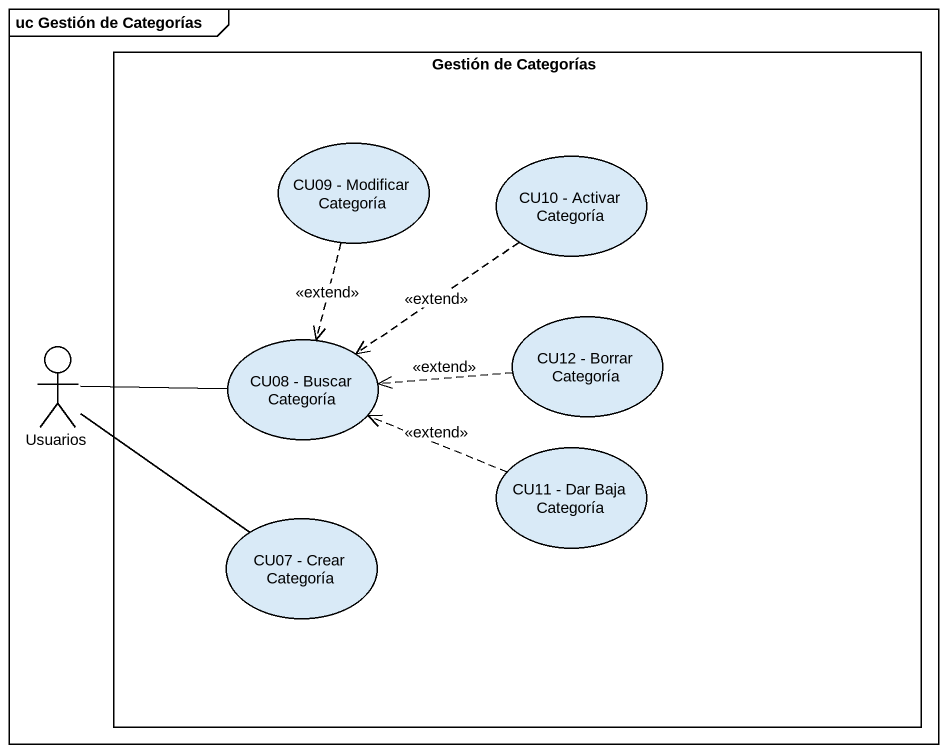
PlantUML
@startuml
mainframe uc Gestión de Categorías
rectangle "Gestión de Categorías" as Gestión_de_Categorías {
  usecase "CU09 - Modificar Categoría" as CU09_Modificar_Categoría
  usecase "CU10 - Activar Categoría" as CU10_Activar_Categoría
  usecase "CU08 - Buscar Categoría" as CU08_Buscar_Categoría
  usecase "CU12 - Borrar Categoría" as CU12_Borrar_Categoría
  usecase "CU11 - Dar Baja Categoría" as CU11_Dar_Baja_Categoría
  usecase "CU07 - Crear Categoría" as CU07_Crear_Categoría
}
actor Usuarios
CU09_Modificar_Categoría ..> CU08_Buscar_Categoría : <<extend>>
CU10_Activar_Categoría ..> CU08_Buscar_Categoría : <<extend>>
CU12_Borrar_Categoría .left.> CU08_Buscar_Categoría : <<extend>>
Usuarios -right- CU08_Buscar_Categoría
Usuarios -- CU07_Crear_Categoría
CU11_Dar_Baja_Categoría .left.> CU08_Buscar_Categoría : <<extend>>
@enduml
